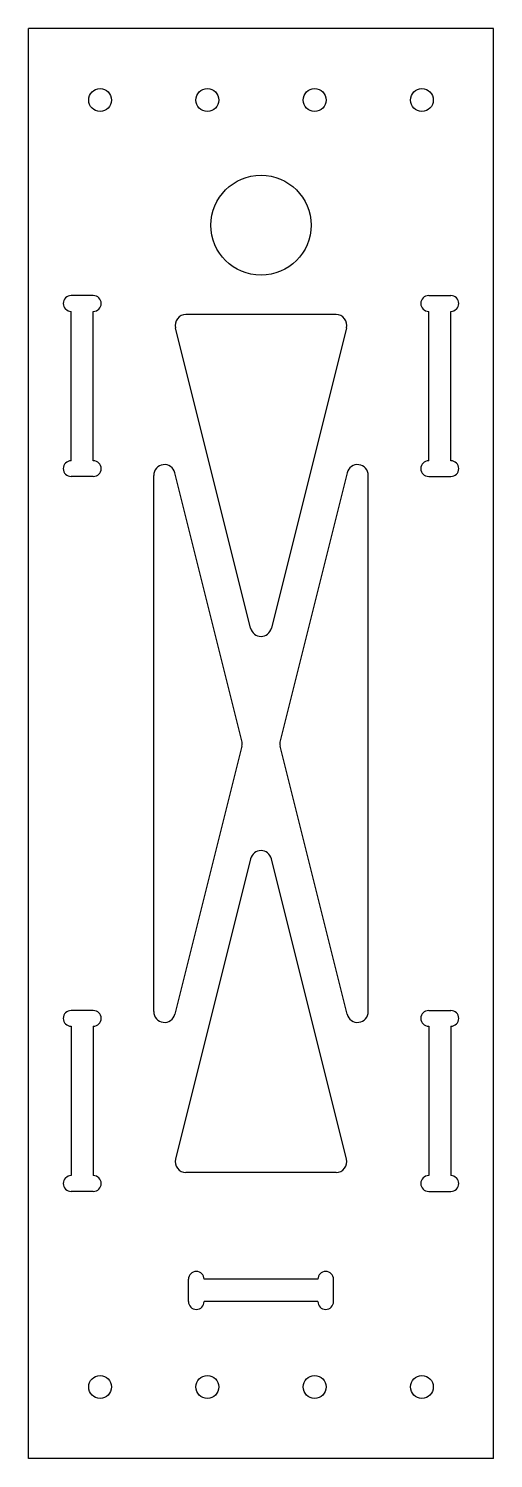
# Model space of a CAD drawing. Header units: millimetres. Extents: x -32 to 32, y -100 to 100.
import ezdxf

# ---------------------------------------------------------------- set-up
doc = ezdxf.new("R2010")
doc.units = ezdxf.units.MM

msp = doc.modelspace()

# ---------------------------------------------------------------- linework, layer by layer
at = {"color": 7, "linetype": 'Continuous', "lineweight": 25}
for p, q in [((-32.5, -100), (-32.5, 100)), ((32.5, 100), (-32.5, 100)), ((32.5, -100), (32.5, 100)), ((-23.45, 62.65), (-26.55, 62.65)), ((23.45, 62.65), (26.55, 62.65)), ((-26.55, 39.55), (-26.55, 60.45)), ((-23.45, 39.55), (-23.45, 60.45)), ((10.5, 60), (-10.5, 60)), ((23.45, 39.55), (23.45, 60.45)), ((26.55, 39.55), (26.55, 60.45)), ((-1.46, 16.13), (-11.96, 58.14)), ((11.96, 58.14), (1.46, 16.13)), ((-23.45, 37.35), (-26.55, 37.35)), ((-15, -37.51), (-15, 37.51)), ((-2.67, 0.36), (-12.04, 37.87)), ((12.04, 37.87), (2.67, 0.36)), ((15, -37.51), (15, 37.51)), ((23.45, 37.35), (26.55, 37.35)), ((-2.67, -0.36), (-12.04, -37.87)), ((12.04, -37.87), (2.67, -0.36)), ((-1.46, -16.13), (-11.96, -58.14)), ((11.96, -58.14), (1.46, -16.13)), ((-23.45, -37.35), (-26.55, -37.35)), ((23.45, -37.35), (26.55, -37.35)), ((-26.55, -39.55), (-26.55, -60.45)), ((-23.45, -39.55), (-23.45, -60.45)), ((23.45, -39.55), (23.45, -60.45)), ((26.55, -39.55), (26.55, -60.45)), ((10.5, -60), (-10.5, -60)), ((-23.45, -62.65), (-26.55, -62.65)), ((23.45, -62.65), (26.55, -62.65)), ((-10.15, -78.05), (-10.15, -74.95)), ((7.95, -74.95), (-7.95, -74.95)), ((10.15, -78.05), (10.15, -74.95)), ((7.95, -78.05), (-7.95, -78.05)), ((32.5, -100), (-32.5, -100))]:
    msp.add_line(p, q, dxfattribs=at)
for centre, radius in [((-22.5, 90), 1.6), ((-7.5, 90), 1.6), ((7.5, 90), 1.6), ((22.5, 90), 1.6), ((0, 72.5), 7), ((-22.5, -90), 1.6), ((-7.5, -90), 1.6), ((7.5, -90), 1.6), ((22.5, -90), 1.6)]:
    msp.add_circle(centre, radius, dxfattribs=at)
for centre, radius, start, end in [((-26.55, 61.55), 1.1, 90, 270), ((-23.45, 61.55), 1.1, 270, 90), ((23.45, 61.55), 1.1, 90, 270), ((26.55, 61.55), 1.1, 270, 90), ((-10.5, 58.5), 1.5, 90, 194.0362), ((10.5, 58.5), 1.5, 345.9638, 90), ((-26.55, 38.45), 1.1, 90, 270), ((-23.45, 38.45), 1.1, 270, 90), ((-13.5, 37.51), 1.5, 14.0362, 180), ((13.5, 37.51), 1.5, 0, 165.9638), ((23.45, 38.45), 1.1, 90, 270), ((26.55, 38.45), 1.1, 270, 90), ((0, 16.49), 1.5, 194.0362, 345.9638), ((-4.12, 0), 1.5, 345.9638, 14.0362), ((4.12, 0), 1.5, 165.9638, 194.0362), ((0, -16.49), 1.5, 14.0362, 165.9638), ((-26.55, -38.45), 1.1, 90, 270), ((-23.45, -38.45), 1.1, 270, 90), ((-13.5, -37.51), 1.5, 180, 345.9638), ((13.5, -37.51), 1.5, 194.0362, 0), ((23.45, -38.45), 1.1, 90, 270), ((26.55, -38.45), 1.1, 270, 90), ((-10.5, -58.5), 1.5, 165.9638, 270), ((10.5, -58.5), 1.5, 270, 14.0362), ((-26.55, -61.55), 1.1, 90, 270), ((-23.45, -61.55), 1.1, 270, 90), ((23.45, -61.55), 1.1, 90, 270), ((26.55, -61.55), 1.1, 270, 90), ((-9.05, -74.95), 1.1, 0, 180), ((9.05, -74.95), 1.1, 0, 180), ((-9.05, -78.05), 1.1, 180, 0), ((9.05, -78.05), 1.1, 180, 0)]:
    msp.add_arc(centre, radius, start, end, dxfattribs=at)

doc.saveas('drawing.dxf')
